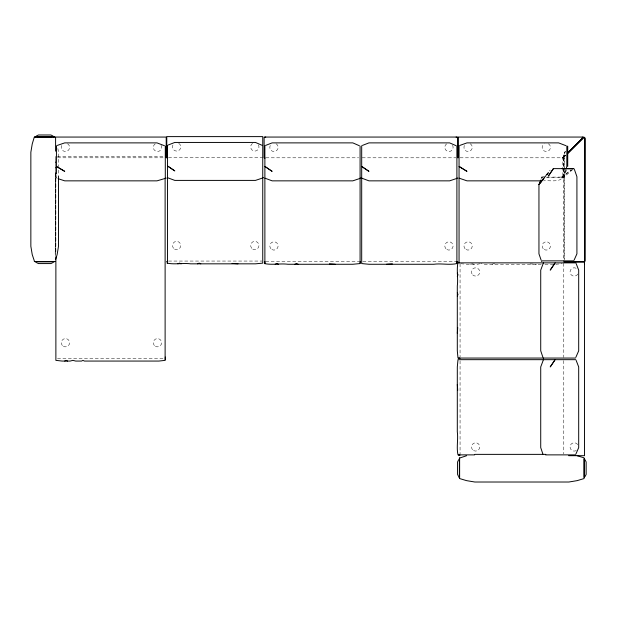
<?xml version="1.0" encoding="UTF-8"?>
<svg xmlns="http://www.w3.org/2000/svg" width="617" height="617" viewBox="0 0 617 617"><rect width="100%" height="100%" fill="white"/><g stroke="black" fill="none" stroke-linecap="round" stroke-linejoin="round"><path stroke-width="0.46" stroke-dasharray="3.08 2.31" d="M565.604 169.259L562.827 177.164C559.904 182.802 548.775 180.118 543.5 180.85M565.164 151.474L562.827 157.798L562.827 178.136C564.069 178.645 564.115 176.524 562.827 177.303M55.53 159.656L55.183 256.402M563.707 177.843L566.483 169.899M562.827 158.338L565.295 151.335M563.707 158.338L565.249 153.957M540.986 179.331L541.664 177.102L543.384 176.269M562.827 157.798L565.18 151.705M562.827 177.843L565.797 170.523M565.596 155.222L563.213 157.798L565.596 155.098L564.316 156.417M546.554 174.95L548.868 172.12L546.531 174.866M546.585 174.881L548.868 172.12M546.693 175.444L548.451 173.385M545.976 175.012L550.187 170.091M564.092 156.695L565.319 155.592L564.092 156.695L564.092 259.726M563.483 157.389L564.316 156.579M564.501 156.417L565.481 155.592M561.462 177.102L571.041 169.922M561.462 177.573L571.782 169.852M572.815 169.498L563.429 177.573L546.276 177.573M541.664 177.573L545.089 175.961M470.393 264.269L471.604 263.806M492.011 264.269L493.831 263.575L495.659 264.269M480.041 263.752L477.381 264.269L467.054 264.269L460.837 263.729M555.794 264.269L562.01 263.729M57.373 156.417L164.569 156.417M168.503 157.358L262.742 157.358M57.528 157.798L164.299 157.798M265.842 157.798L358.639 157.798M362.171 157.798L455.932 157.798M460.02 157.798L564.316 157.798L564.316 260.281M563.784 158.492L564.316 158.492M541.664 177.102L542.474 177.102L542.474 177.573M547.21 177.102L562.002 177.102M55.877 177.326L56.432 177.326M55.877 178.136L56.432 178.136L56.432 173.107M168.541 261.06L261.94 261.06M265.734 261.5L358.986 261.5M362.835 261.5L456.086 261.5M541.217 264.269L484.476 264.269L480.928 263.575M544.942 264.269L553.14 264.269M57.489 358.292L165.294 358.292M530.049 263.852L536.566 264.269M472.213 263.575L474.041 264.269M57.89 148.581L58.507 152.268L58.507 176.254M563.784 157.798L563.784 262.194M563.776 263.336L563.776 357.451M563.776 360.637L563.776 453.919M563.707 157.798L563.707 178.112M460.066 263.714L460.066 356.973M460.066 360.814L460.066 454.073M55.877 173.107L55.877 253.456M55.599 174.048L55.599 253.934M55.461 156.417L55.461 256.525M577.813 274.025A4.149 4.149 0 0 1 571.836 275.352A4.149 4.149 0 0 1 571.041 269.29A4.149 4.149 0 0 1 577.15 269.02M576.293 450.533A4.149 4.149 0 0 1 570.625 449.014A4.149 4.149 0 0 1 572.144 443.345A4.149 4.149 0 0 1 577.813 444.865M470.185 143.761A4.149 4.149 0 0 1 471.504 149.73A4.149 4.149 0 0 1 465.442 150.533A4.149 4.149 0 0 1 465.172 144.417M548.374 143.761A4.149 4.149 0 0 1 549.477 150.016A4.149 4.149 0 0 1 543.122 150.016A4.149 4.149 0 0 1 544.225 143.761M178.706 143.321A4.149 4.149 0 0 1 180.033 149.291A4.149 4.149 0 0 1 173.963 150.093A4.149 4.149 0 0 1 173.701 143.977M258.423 144.841A4.149 4.149 0 0 1 256.903 150.502A4.149 4.149 0 0 1 251.235 148.982A4.149 4.149 0 0 1 252.754 143.321M67.531 143.761A4.149 4.149 0 0 1 68.849 149.73A4.149 4.149 0 0 1 62.787 150.533A4.149 4.149 0 0 1 62.518 144.417M161.068 145.28A4.149 4.149 0 0 1 159.548 150.941A4.149 4.149 0 0 1 153.888 149.43A4.149 4.149 0 0 1 155.399 143.761M276.046 143.761A4.149 4.149 0 0 1 277.372 149.73A4.149 4.149 0 0 1 271.303 150.533A4.149 4.149 0 0 1 271.04 144.417M452.546 145.28A4.149 4.149 0 0 1 451.035 150.941A4.149 4.149 0 0 1 445.366 149.43A4.149 4.149 0 0 1 446.885 143.761M472.699 274.889A4.149 4.149 0 0 0 479.633 273.03A4.149 4.149 0 0 0 474.558 267.948A4.149 4.149 0 0 0 472.699 274.889M473.555 450.533A4.149 4.149 0 0 0 479.779 446.939A4.149 4.149 0 0 0 473.555 443.345A4.149 4.149 0 0 0 473.555 450.533M466.036 249.538A4.149 4.149 0 0 0 472.26 245.944A4.149 4.149 0 0 0 466.036 242.35A4.149 4.149 0 0 0 466.036 249.538M544.225 249.538A4.149 4.149 0 0 0 550.449 245.944A4.149 4.149 0 0 0 544.225 242.35A4.149 4.149 0 0 0 544.225 249.538M174.557 249.091A4.149 4.149 0 0 0 180.781 245.504A4.149 4.149 0 0 0 174.557 241.91A4.149 4.149 0 0 0 174.557 249.091M252.754 249.091A4.149 4.149 0 0 0 258.978 245.504A4.149 4.149 0 0 0 252.754 241.91A4.149 4.149 0 0 0 252.754 249.091M63.381 346.322A4.149 4.149 0 0 0 69.605 342.736A4.149 4.149 0 0 0 63.381 339.142A4.149 4.149 0 0 0 63.381 346.322M155.399 346.322A4.149 4.149 0 0 0 161.623 342.736A4.149 4.149 0 0 0 155.399 339.142A4.149 4.149 0 0 0 155.399 346.322M271.896 249.538A4.149 4.149 0 0 0 278.12 245.944A4.149 4.149 0 0 0 271.896 242.35A4.149 4.149 0 0 0 271.896 249.538M446.885 249.538A4.149 4.149 0 0 0 453.102 245.944A4.149 4.149 0 0 0 446.885 242.35A4.149 4.149 0 0 0 446.885 249.538"/><path stroke-width="0.93" d="M457.305 333.319L457.721 327.388M457.991 262.379C456.372 270.223 458.323 278.29 457.305 285.964L457.305 350.803L457.991 358.061L575.437 358.061M584.916 260.814L585.055 138.439M53.625 136.797L53.725 136.403M35.632 262.156L35.732 261.762M566.213 168.857L566.838 166.366L566.838 146.136M568.28 152.422L582.155 138.439L582.433 137.059M55.715 259.271L57.119 254.59L58.507 246.291L58.507 176.254M543.438 262.865L540.723 270.123L540.723 350.803L542.891 357.251M543.438 359.672L540.723 366.938L540.723 447.618L542.891 454.066M540.646 180.21L538.949 184.614L538.949 253.834L541.124 260.089M457.305 276.478L457.991 274.82L457.305 273.161M457.305 296.129L457.991 294.471L457.305 292.813M575.862 357.305L578.692 350.803L578.692 270.123L576.17 263.621M575.862 454.112L578.692 447.618L578.692 366.938L576.17 360.436M574.095 260.135L576.918 253.834L576.918 176.709L574.396 169.444M458.593 459.896L457.552 461.971L457.552 474.411L458.593 476.486M466.545 455.747L459.503 458.076L459.503 478.298M585.117 476.486L586.15 474.411L586.15 461.971L585.117 459.896M554.552 263.667L550.217 270.123L555.169 262.865M554.552 360.482L550.217 366.938L555.169 359.672M553.403 168.611L548.444 175.961L553.403 168.611L574.072 168.711M541.865 180.843L538.949 184.614L543.06 179.146M544.233 177.781L540.176 182.732L546.014 175.575M567.517 153.193L582.155 138.439M564.092 261.654L584.839 261.654L584.839 137.475L583.451 137.753L567.347 153.672M568.141 152.947L583.451 137.753M36.38 136.018L38.455 134.984L50.902 134.984L52.977 136.018M52.977 262.541L50.902 263.575L38.455 263.575L36.38 262.541M64.7 361.061L66.127 360.367L67.546 361.061M177.835 263.829L179.493 263.135L181.151 263.829M197.486 263.829L199.152 263.135L200.81 263.829M275.174 264.269L276.832 263.575L278.491 264.269M294.826 264.269L296.492 263.575L298.15 264.269M168.302 144.964L174.804 142.442L255.477 142.442L261.978 145.265M265.642 145.404L272.136 142.882L352.816 142.882L359.318 145.705M362.457 145.404L368.951 142.882L449.631 142.882L456.133 145.705M459.889 145.404L466.976 142.882L558.616 142.882L566.005 145.705M57.304 145.404L64.731 142.882L156.996 142.882L164.43 145.705M261.932 178.236L255.477 180.403L174.804 180.403L167.539 177.696M359.271 178.675L352.816 180.85L272.136 180.85L264.878 178.136M456.086 178.675L449.631 180.85L368.951 180.85L361.693 178.136M164.369 178.675L156.996 180.85L64.731 180.85L58.091 178.675M458.979 477.234L459.372 477.134M459.102 477.496L459.503 477.396M584.338 459.241L584.731 459.148M264.924 137.244L265.734 137.059M386.443 264.269L392.366 263.852M262.742 177.696L263.544 177.673M360.081 178.136L360.883 178.112M456.896 178.136L457.698 178.112M166.22 178.112L165.294 178.136L165.294 146.136M37.915 136.797L51.435 136.797M34.567 136.928L54.79 136.928M55.044 137.059L34.305 137.059L32.231 143.969L30.85 152.268L30.85 246.291L32.231 254.59L34.567 261.631L54.79 261.631M583.998 137.059L458.254 137.059L458.254 157.798M167.053 157.358L167.539 157.358M264.392 157.798L264.878 157.798M167.053 158.045L167.539 158.045M264.392 158.492L264.878 158.492M541.572 180.85L466.976 180.85L459.056 178.136M573.663 260.868L541.664 260.868L541.687 261.654M167.053 261.323L167.539 261.323M167.053 261.469L167.539 261.469M34.305 261.5L55.044 261.5M167.053 261.755L167.539 261.755M37.915 261.762L51.435 261.762M264.392 261.77L264.878 261.77M360.081 261.77L360.567 261.77M456.896 261.77L457.374 261.77M264.392 261.909L264.878 261.909M360.081 261.909L360.567 261.909M456.896 261.909L457.374 261.909M564.131 262.102L584.515 262.102L584.515 455.685L568.604 455.685M264.392 262.194L264.878 262.194M458.531 262.194L459.063 262.194L459.056 145.728M167.053 262.441L167.539 262.441M264.392 262.888L264.878 262.888M360.081 262.888L360.567 262.888M456.896 262.888L457.374 262.888M457.991 262.865L575.838 262.865M167.053 263.135C174.904 264.762 182.971 262.803 190.645 263.829L255.477 263.829L262.742 263.135L262.742 136.612L166.775 136.612L166.775 157.358M264.392 263.575C272.236 265.202 280.311 263.251 287.985 264.269L352.816 264.269L360.081 263.575L360.081 146.136M165.117 357.174L165.526 357.174M165.117 358.292L165.526 358.292M165.117 359.68L165.526 359.68M575.838 359.672L457.991 359.672L457.305 366.938L457.305 431.769C458.369 439.289 456.287 447.194 457.991 454.876L474.65 454.876M474.843 454.367L545.837 454.367M545.559 454.876L575.437 454.876M562.164 168.611L573.255 168.75M329.409 263.852L335.332 264.269M232.069 263.413L237.992 263.829M456.086 137.059L456.896 137.244M458.979 459.148L459.372 459.241M577.165 455.747L584.075 457.822L584.075 478.561L577.165 480.635L568.866 482.016L474.843 482.016L466.545 480.635L459.626 478.561L459.626 457.822M57.358 167.022L64.731 171.356L56.432 166.397M459.943 167.022L466.976 171.356L459.056 166.397M362.503 167.022L368.951 171.356L361.693 166.397M265.688 167.022L272.136 171.356L264.878 166.397M168.348 166.575L174.804 170.917L167.539 165.958M35.632 136.403L35.732 136.797M53.625 261.762L53.725 262.156M584.33 262.904L584.515 263.714M457.305 384.422L457.721 390.345M543.438 358.061L543.454 358.87M584.206 458.986L584.206 477.396M567.717 146.136L567.717 166.366M459.804 358.061L459.804 358.546M459.804 454.876L459.804 455.361M459.665 358.061L459.665 358.546M459.665 454.876L459.665 455.361M459.38 262.379L459.38 262.865M459.372 461.431L459.372 474.951M458.686 358.061L458.686 358.546M458.686 454.876L458.686 455.361M457.698 157.798L457.698 137.059L264.115 137.059L264.115 157.798M456.896 146.136L456.896 263.575C449.215 265.279 441.302 263.197 433.79 264.269L368.951 264.269L361.693 263.575L361.693 145.728M264.878 145.728L264.878 263.575M167.539 145.288L167.539 263.135M166.22 157.798L166.22 137.059L55.599 137.059L55.599 151.157M165.117 178.205L165.117 360.367L158.893 361.061L84.39 361.061L82.963 360.367L81.544 361.061L75.675 361.061L72.914 360.367L70.145 361.061L62.101 361.061L55.877 360.367L55.877 257.011M56.432 145.728L56.432 173.855"/></g></svg>
